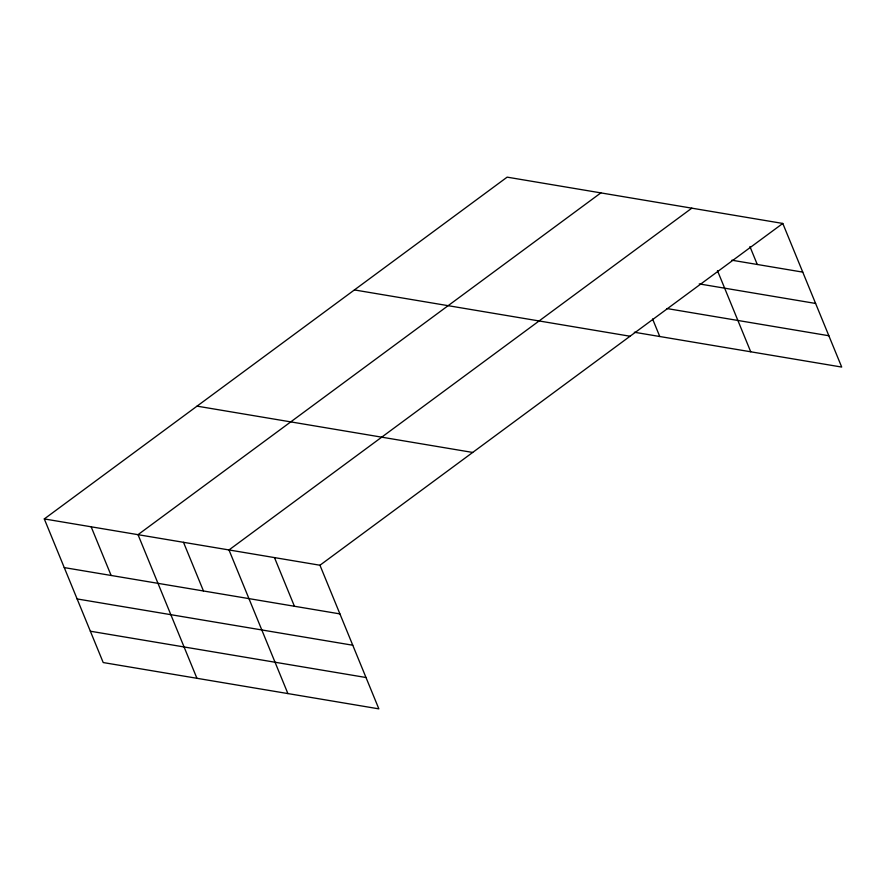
<?xml version="1.0" encoding="UTF-8"?>
<svg xmlns="http://www.w3.org/2000/svg" width="886" height="886" viewBox="0 0 886 886"><rect width="100%" height="100%" fill="white"/><g stroke="black" fill="none" stroke-linecap="round" stroke-linejoin="round"><path stroke-width="1.33" d="M44.3 518.93L319.957 565.235L378.854 708.855L103.208 662.551L44.3 518.93L507.146 177.145L782.792 223.449L841.7 367.07L634.332 332.239M600.863 192.893L138.017 534.668L196.925 678.288M691.833 208.166L228.987 549.951L287.895 693.572M319.957 565.235L782.792 223.449M731.858 260.207L802.76 272.124M699.231 283.908L815.607 303.455M666.981 308.55L828.853 335.739M354.411 289.932L630.057 336.237M197.035 406.142L472.692 452.447M64.257 567.594L339.914 613.898M77.115 598.936L352.761 645.23M90.35 631.22L366.007 677.513M749.921 246.552L757.275 264.482M717.45 270.629L750.73 351.786M652.572 318.96L659.771 336.514M274.472 557.593L294.429 606.257M183.502 542.31L203.47 590.984M91.158 526.805L111.127 575.468"/></g></svg>
